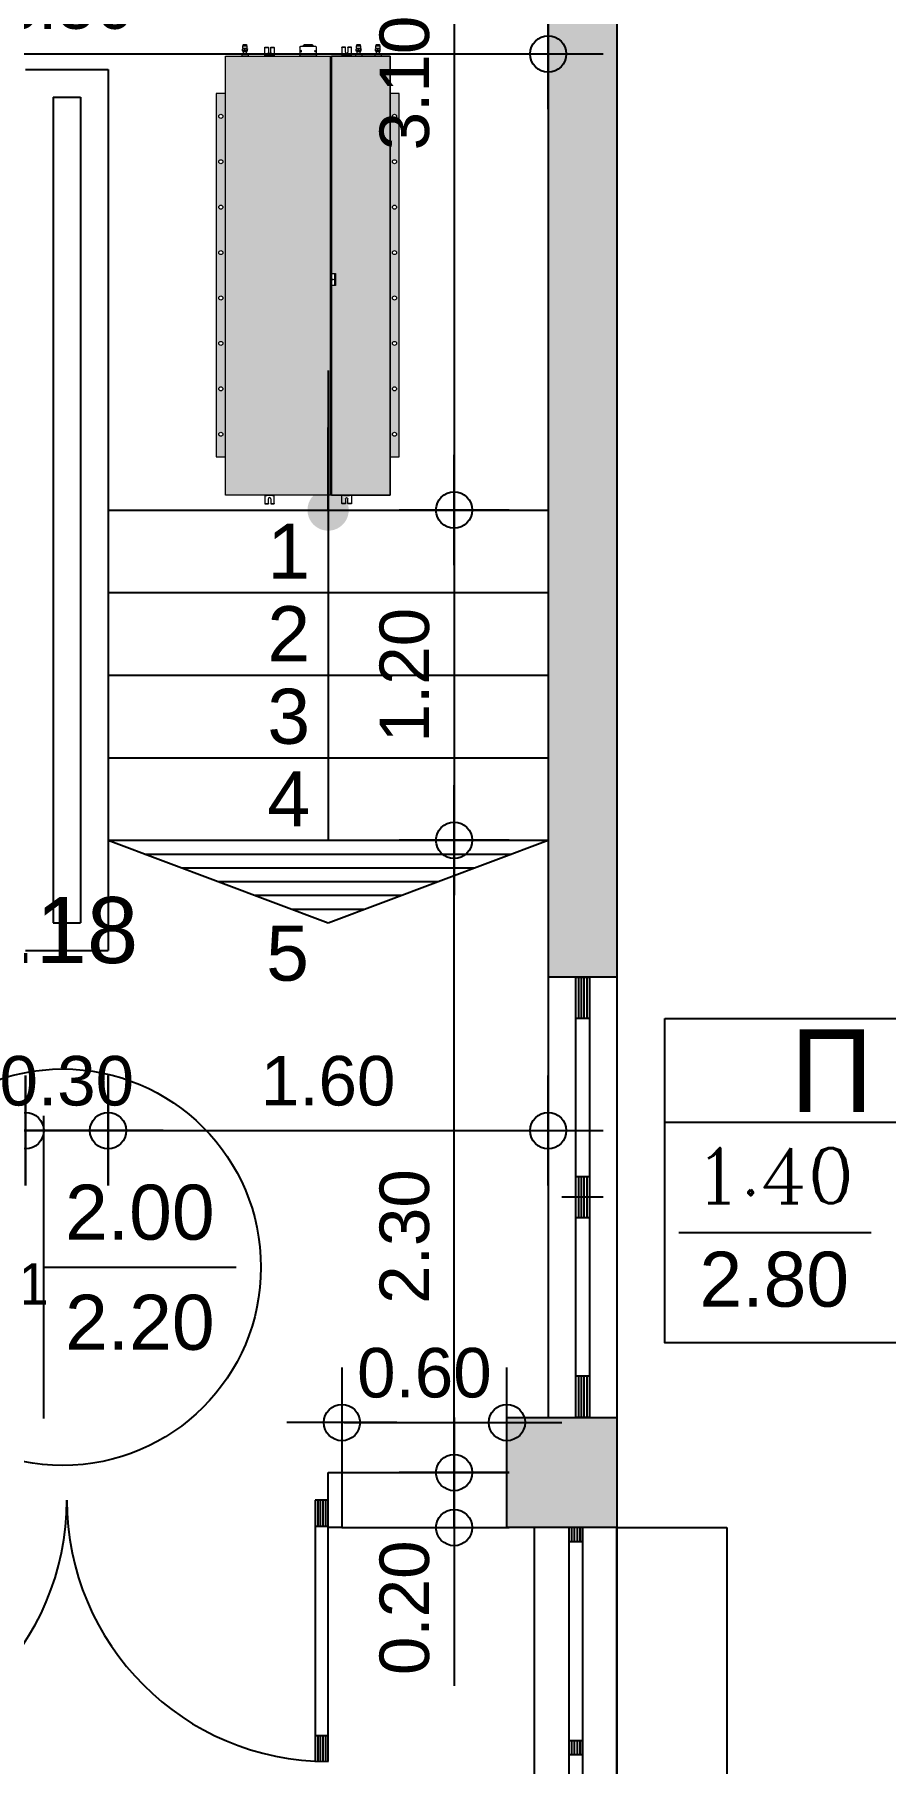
# Model space of a CAD drawing. Header units: metres. Extents: x 0 to 132, y -109 to 310.
# Drawn here: x 31.1 to 34.19, y 39.03 to 45.31 of the extents above; entities that cross this region are included whole.
import ezdxf
from ezdxf.enums import TextEntityAlignment as Align

# ---------------------------------------------------------------- set-up
doc = ezdxf.new("R2010")
doc.units = ezdxf.units.M
doc.header["$LTSCALE"] = 0.036
doc.layers.get('0').update_dxf_attribs({"color": 252})
doc.layers.get('Defpoints').update_dxf_attribs({"color": 252})
for name, color, linetype in [('arxitektonika', 254, 'Continuous'), ('DIMBLK', 252, 'Continuous'), ('electext', 20, 'Continuous'), ('Parathira', 252, 'Continuous')]:
    doc.layers.add(name, color=color, linetype=linetype)
doc.layers.add('axel', color=170, linetype='Continuous', lineweight=0)
doc.styles.add('COMU-N', font='arial.ttf')
doc.styles.get("Standard").update_dxf_attribs({"font": 'arial.ttf'})
doc.dimstyles.new('CADWDOT', dxfattribs={"dimscale": 0.1, "dimtxt": 1.8, "dimasz": 0.08, "dimexe": 2, "dimexo": 0, "dimgap": 0.09, "dimtad": 0, "dimrnd": 0.001, "dimzin": 0, "dimdsep": 46, "dimtxsty": 'Standard', "dimblk1": 'ARTDIM', "dimblk2": 'ARTDIM', "dimsah": 1, "dimcen": 0.09, "dimdle": 0.05, "dimse1": 1, "dimse2": 1, "dimadec": 0, "dimazin": 0, "dimtfac": 1, "dimtmove": 0, "dimatfit": 3, "dimldrblk": 'ARTDIM', "dimfxl": 2, "dimtvp": 0.9999, "dimtolj": 1, "dimtzin": 0, "dimarcsym": 0})

# ---------------------------------------------------------------- blocks, each defined once
blk = doc.blocks.new('ARTDIM')
at = {"layer": 'DIMBLK'}
for p, q in [((0, -24.9975), (0, 24.9975)), ((-24.9975, 0), (24.9975, 0))]:
    blk.add_line(p, q, dxfattribs=at)
blk.add_circle((0, 0), 8.25, dxfattribs=at)
blk = doc.blocks.new('*D200')
at = {"layer": 'arxitektonika', "color": 0, "lineweight": -2}
blk.add_line((29.4762, 45.2373), (32.9602, 45.2373), dxfattribs=at)
at = {"layer": 'Defpoints', "color": 0, "transparency": 16777216}
for p in [(29.4682, 45.8812), (32.9682, 45.8812), (32.9682, 45.2373)]:
    blk.add_point(p, dxfattribs=at)
at = {"layer": 'arxitektonika', "color": 0, "lineweight": -2, "xscale": 0.008, "yscale": 0.008, "zscale": 0.008, "rotation": 180}
blk.add_blockref('ARTDIM', (29.4682, 45.2373), dxfattribs=at)
at = {"layer": 'arxitektonika', "color": 0, "lineweight": -2, "xscale": 0.008, "yscale": 0.008, "zscale": 0.008}
blk.add_blockref('ARTDIM', (32.9682, 45.2373), dxfattribs=at)
at = {"layer": 'arxitektonika', "color": 0, "insert": (31.2182, 45.4173), "char_height": 0.18, "attachment_point": 5}
blk.add_mtext('\\A1;3.50', dxfattribs=at)
blk = doc.blocks.new('*D201')
at = {"layer": 'arxitektonika', "color": 0, "lineweight": -2}
blk.add_line((29.4762, 41.3254), (31.0602, 41.3254), dxfattribs=at)
at = {"layer": 'Defpoints', "color": 0, "transparency": 16777216}
for p in [(29.4682, 41.914), (31.0682, 41.914), (31.0682, 41.3254)]:
    blk.add_point(p, dxfattribs=at)
at = {"layer": 'arxitektonika', "color": 0, "lineweight": -2, "xscale": 0.008, "yscale": 0.008, "zscale": 0.008, "rotation": 180}
blk.add_blockref('ARTDIM', (29.4682, 41.3254), dxfattribs=at)
at = {"layer": 'arxitektonika', "color": 0, "lineweight": -2, "xscale": 0.008, "yscale": 0.008, "zscale": 0.008}
blk.add_blockref('ARTDIM', (31.0682, 41.3254), dxfattribs=at)
at = {"layer": 'arxitektonika', "color": 0, "insert": (30.2682, 41.5054), "char_height": 0.18, "attachment_point": 5}
blk.add_mtext('\\A1;1.60', dxfattribs=at)
blk = doc.blocks.new('*D202')
at = {"layer": 'arxitektonika', "color": 0, "lineweight": -2}
blk.add_line((31.0762, 41.3254), (31.3602, 41.3254), dxfattribs=at)
at = {"layer": 'Defpoints', "color": 0, "transparency": 16777216}
for p in [(31.0682, 42.4102), (31.3682, 42.4102), (31.3682, 41.3254)]:
    blk.add_point(p, dxfattribs=at)
at = {"layer": 'arxitektonika', "color": 0, "lineweight": -2, "xscale": 0.008, "yscale": 0.008, "zscale": 0.008, "rotation": 180}
blk.add_blockref('ARTDIM', (31.0682, 41.3254), dxfattribs=at)
at = {"layer": 'arxitektonika', "color": 0, "lineweight": -2, "xscale": 0.008, "yscale": 0.008, "zscale": 0.008}
blk.add_blockref('ARTDIM', (31.3682, 41.3254), dxfattribs=at)
at = {"layer": 'arxitektonika', "color": 0, "insert": (31.2182, 41.5054), "char_height": 0.18, "attachment_point": 5}
blk.add_mtext('\\A1;0.30', dxfattribs=at)
blk = doc.blocks.new('*D203')
at = {"layer": 'arxitektonika', "color": 0, "lineweight": -2}
blk.add_line((31.3762, 41.3254), (32.9602, 41.3254), dxfattribs=at)
at = {"layer": 'Defpoints', "color": 0, "transparency": 16777216}
for p in [(31.3682, 41.814), (32.9682, 41.814), (32.9682, 41.3254)]:
    blk.add_point(p, dxfattribs=at)
at = {"layer": 'arxitektonika', "color": 0, "lineweight": -2, "xscale": 0.008, "yscale": 0.008, "zscale": 0.008, "rotation": 180}
blk.add_blockref('ARTDIM', (31.3682, 41.3254), dxfattribs=at)
at = {"layer": 'arxitektonika', "color": 0, "lineweight": -2, "xscale": 0.008, "yscale": 0.008, "zscale": 0.008}
blk.add_blockref('ARTDIM', (32.9682, 41.3254), dxfattribs=at)
at = {"layer": 'arxitektonika', "color": 0, "insert": (32.1682, 41.5054), "char_height": 0.18, "attachment_point": 5}
blk.add_mtext('\\A1;1.60', dxfattribs=at)
blk = doc.blocks.new('*D207')
at = {"layer": 'arxitektonika', "color": 0, "lineweight": -2}
blk.add_line((32.6264, 46.675), (32.6264, 43.5883), dxfattribs=at)
at = {"layer": 'Defpoints', "color": 0, "transparency": 16777216}
for p in [(33.1239, 46.683), (32.6264, 43.5803), (33.1239, 43.5803)]:
    blk.add_point(p, dxfattribs=at)
at = {"layer": 'arxitektonika', "color": 0, "lineweight": -2, "xscale": 0.008, "yscale": 0.008, "zscale": 0.008}
for p, rotation in [((32.6264, 46.683), 90), ((32.6264, 43.5803), 270)]:
    blk.add_blockref('ARTDIM', p, dxfattribs=dict(at, rotation=rotation))
at = {"layer": 'arxitektonika', "color": 0, "insert": (32.4464, 45.1317), "char_height": 0.18, "attachment_point": 5, "rotation": 90}
blk.add_mtext('\\A1;3.10', dxfattribs=at)
blk = doc.blocks.new('*D208')
at = {"layer": 'arxitektonika', "color": 0, "lineweight": -2}
blk.add_line((32.6264, 43.5723), (32.6264, 42.3883), dxfattribs=at)
at = {"layer": 'Defpoints', "color": 0, "transparency": 16777216}
for p in [(33.1239, 43.5803), (32.6264, 42.3803), (33.1239, 42.3803)]:
    blk.add_point(p, dxfattribs=at)
at = {"layer": 'arxitektonika', "color": 0, "lineweight": -2, "xscale": 0.008, "yscale": 0.008, "zscale": 0.008}
for p, rotation in [((32.6264, 43.5803), 90), ((32.6264, 42.3803), 270)]:
    blk.add_blockref('ARTDIM', p, dxfattribs=dict(at, rotation=rotation))
at = {"layer": 'arxitektonika', "color": 0, "insert": (32.4464, 42.9803), "char_height": 0.18, "attachment_point": 5, "rotation": 90}
blk.add_mtext('\\A1;1.20', dxfattribs=at)
blk = doc.blocks.new('*D209')
at = {"layer": 'arxitektonika', "color": 0, "lineweight": -2}
blk.add_line((32.6264, 40.091), (32.6264, 42.3723), dxfattribs=at)
at = {"layer": 'Defpoints', "color": 0, "transparency": 16777216}
for p in [(32.6264, 42.3803), (32.8257, 42.3803), (32.8257, 40.083)]:
    blk.add_point(p, dxfattribs=at)
at = {"layer": 'arxitektonika', "color": 0, "lineweight": -2, "xscale": 0.008, "yscale": 0.008, "zscale": 0.008}
for p, rotation in [((32.6264, 42.3803), 90), ((32.6264, 40.083), 270)]:
    blk.add_blockref('ARTDIM', p, dxfattribs=dict(at, rotation=rotation))
at = {"layer": 'arxitektonika', "color": 0, "insert": (32.4464, 40.9406), "char_height": 0.18, "attachment_point": 5, "rotation": 90}
blk.add_mtext('\\A1;2.30', dxfattribs=at)
blk = doc.blocks.new('*D210')
at = {"layer": 'arxitektonika', "color": 0, "lineweight": -2}
for p, q in [((32.6264, 40.075), (32.6264, 39.891)), ((32.6264, 39.883), (32.6264, 39.3084))]:
    blk.add_line(p, q, dxfattribs=at)
at = {"layer": 'Defpoints', "color": 0, "transparency": 16777216}
for p in [(31.2182, 40.083), (31.2182, 39.883), (32.6264, 39.883)]:
    blk.add_point(p, dxfattribs=at)
at = {"layer": 'arxitektonika', "color": 0, "lineweight": -2, "xscale": 0.008, "yscale": 0.008, "zscale": 0.008}
for p, rotation in [((32.6264, 40.083), 90), ((32.6264, 39.883), 270)]:
    blk.add_blockref('ARTDIM', p, dxfattribs=dict(at, rotation=rotation))
at = {"layer": 'arxitektonika', "color": 0, "insert": (32.4464, 39.5917), "char_height": 0.18, "attachment_point": 5, "rotation": 90}
blk.add_mtext('\\A1;0.20', dxfattribs=at)
blk = doc.blocks.new('A$C11F247D9')
at = {"layer": 'Parathira'}
for p, q in [((-0.15, -1.6), (-0.15, 0)), ((-0.15, 0), (-0.1, 0)), ((-0.14, 0), (-0.14, -0.15)), ((-0.13, 0), (-0.13, -0.15)), ((-0.12, 0), (-0.12, -0.15)), ((-0.11, 0), (-0.11, -0.15)), ((-0.1, 0), (-0.1, -1.6)), ((-0.1, -0.15), (-0.15, -0.15)), ((-0.1, -0.725), (-0.15, -0.725)), ((-0.14, -0.725), (-0.14, -0.875)), ((-0.13, -0.725), (-0.13, -0.875)), ((-0.12, -0.725), (-0.12, -0.875)), ((-0.11, -0.725), (-0.11, -0.875)), ((-0.05, -0.8), (-0.2, -0.8)), ((-0.1, -0.875), (-0.15, -0.875)), ((-0.1, -1.45), (-0.15, -1.45)), ((-0.14, -1.45), (-0.14, -1.6)), ((-0.13, -1.45), (-0.13, -1.6)), ((-0.12, -1.45), (-0.12, -1.6)), ((-0.11, -1.45), (-0.11, -1.6)), ((-0.1, -1.6), (-0.15, -1.6))]:
    blk.add_line(p, q, dxfattribs=at)
blk = doc.blocks.new('A$C3D465094')
at = {"layer": 'Parathira'}
for p, q in [((0.175, 0), (0.175, -3.2)), ((0.225, 0), (0.175, 0)), ((0.175, 0), (0.175, -0.05)), ((0.185, 0), (0.185, -0.05)), ((0.195, 0), (0.195, -0.05)), ((0.205, 0), (0.205, -0.05)), ((0.215, 0), (0.215, -0.05)), ((0.225, 0), (0.225, -3.2)), ((0.225, -0.05), (0.225, 0)), ((0.175, -0.05), (0.225, -0.05)), ((0.225, -0.775), (0.175, -0.775)), ((0.175, -0.775), (0.175, -0.825)), ((0.185, -0.775), (0.185, -0.825)), ((0.195, -0.775), (0.195, -0.825)), ((0.205, -0.775), (0.205, -0.825)), ((0.215, -0.775), (0.215, -0.825)), ((0.225, -0.825), (0.225, -0.775)), ((0.175, -0.825), (0.225, -0.825)), ((0.225, -1.575), (0.175, -1.575)), ((0.175, -1.575), (0.175, -1.625)), ((0.175, -1.625), (0.225, -1.625)), ((0.185, -1.575), (0.185, -1.625)), ((0.195, -1.575), (0.195, -1.625)), ((0.205, -1.575), (0.205, -1.625)), ((0.215, -1.575), (0.215, -1.625)), ((0.225, -1.625), (0.225, -1.575)), ((0.225, -2.375), (0.175, -2.375)), ((0.175, -2.375), (0.175, -2.425)), ((0.185, -2.375), (0.185, -2.425)), ((0.195, -2.375), (0.195, -2.425)), ((0.205, -2.375), (0.205, -2.425)), ((0.215, -2.375), (0.215, -2.425)), ((0.225, -2.425), (0.225, -2.375)), ((0.175, -2.425), (0.225, -2.425)), ((0.225, -3.15), (0.175, -3.15)), ((0.175, -3.15), (0.175, -3.2)), ((0.175, -3.2), (0.225, -3.2)), ((0.185, -3.15), (0.185, -3.2)), ((0.195, -3.15), (0.195, -3.2)), ((0.205, -3.15), (0.205, -3.2)), ((0.215, -3.15), (0.215, -3.2)), ((0.225, -3.2), (0.225, -3.15))]:
    blk.add_line(p, q, dxfattribs=at)
blk = doc.blocks.new('A$C5CF07E2A')
at = {"layer": 'Parathira'}
for p, q in [((0.05, 0), (0, 0)), ((0.05, -0.2), (0.05, 0)), ((1.95, 0), (2, 0)), ((1.95, -0.2), (1.95, 0)), ((0.05, -1.05), (0.05, -0.1)), ((0.05, -0.1), (0.0975, -0.1)), ((0.0595, -0.1), (0.0595, -0.195)), ((0.069, -0.1), (0.069, -0.195)), ((0.0785, -0.1), (0.0785, -0.195)), ((0.088, -0.1), (0.088, -0.195)), ((0.0975, -0.1), (0.0975, -1.0488)), ((1.95, -0.1), (1.9025, -0.1)), ((1.9025, -0.1), (1.9025, -1.0488)), ((1.912, -0.1), (1.912, -0.195)), ((1.9215, -0.1), (1.9215, -0.195)), ((1.931, -0.1), (1.931, -0.195)), ((1.9405, -0.1), (1.9405, -0.195)), ((1.95, -1.05), (1.95, -0.1)), ((0, -0.2), (0.05, -0.2)), ((0.0975, -0.195), (0.05, -0.195)), ((1.9025, -0.195), (1.95, -0.195)), ((2, -0.2), (1.95, -0.2)), ((0.0975, -0.955), (0.05, -0.955)), ((0.0595, -0.955), (0.0595, -1.05)), ((0.069, -0.955), (0.069, -1.0498)), ((0.0785, -0.955), (0.0785, -1.0496)), ((0.088, -0.955), (0.088, -1.0492)), ((1.9025, -0.955), (1.95, -0.955)), ((1.912, -0.955), (1.912, -1.0492)), ((1.9215, -0.955), (1.9215, -1.0496)), ((1.931, -0.955), (1.931, -1.0498)), ((1.9405, -0.955), (1.9405, -1.05))]:
    blk.add_line(p, q, dxfattribs=at)
for centre, start, end in [((0.05, -0.1), 270, 0), ((1.95, -0.1), 180, 270)]:
    blk.add_arc(centre, 0.95, start, end, dxfattribs=at)
blk = doc.blocks.new('*D44')
at = {"layer": 'arxitektonika', "color": 0, "lineweight": -2}
blk.add_line((32.2262, 40.2645), (32.8102, 40.2645), dxfattribs=at)
at = {"layer": 'Defpoints', "color": 0, "transparency": 16777216}
for p in [(32.8182, 40.2645), (32.2182, 40.083), (32.8182, 40.083)]:
    blk.add_point(p, dxfattribs=at)
at = {"layer": 'arxitektonika', "color": 0, "lineweight": -2, "xscale": 0.008, "yscale": 0.008, "zscale": 0.008, "rotation": 180}
blk.add_blockref('ARTDIM', (32.2182, 40.2645), dxfattribs=at)
at = {"layer": 'arxitektonika', "color": 0, "lineweight": -2, "xscale": 0.008, "yscale": 0.008, "zscale": 0.008}
blk.add_blockref('ARTDIM', (32.8182, 40.2645), dxfattribs=at)
at = {"layer": 'arxitektonika', "color": 0, "insert": (32.5182, 40.4445), "char_height": 0.18, "attachment_point": 5}
blk.add_mtext('\\A1;0.60', dxfattribs=at)
blk = doc.blocks.new('A$C5A126718')
at = {"layer": 'axel'}
for p, q in [((-0.0317, 0.0343), (-0.0317, 0.0321)), ((-0.0301, 0.0343), (-0.0317, 0.0343)), ((-0.0317, 0.0321), (-0.0317, 0.0236)), ((-0.0317, 0.0321), (-0.0301, 0.0321)), ((-0.0317, 0.0236), (-0.0301, 0.0236)), ((-0.0317, 0.0236), (-0.0317, 0.0214)), ((-0.0301, 0.0214), (-0.0317, 0.0214)), ((-0.0301, 0.0129), (-0.0317, 0.0129)), ((-0.0317, 0.0129), (-0.0317, 0.0107)), ((-0.0317, 0.0107), (-0.0301, 0.0107)), ((-0.0317, 0.0107), (-0.0317, 0.0021)), ((-0.0317, 0.0021), (-0.0301, 0.0021)), ((-0.0317, 0.0021), (-0.0317, 0)), ((-0.0301, 0), (-0.0317, 0)), ((-0.0012, 0.0343), (-0.0301, 0.0343)), ((-0.0301, 0.0343), (-0.0301, 0.0321)), ((-0.0301, 0.0321), (-0.0301, 0.0236)), ((-0.0301, 0.0236), (-0.0301, 0.0214)), ((-0.0301, 0.0214), (-0.0131, 0.0214)), ((-0.0301, 0.0129), (-0.0301, 0.0107)), ((-0.0131, 0.0129), (-0.0301, 0.0129)), ((-0.0301, 0.0107), (-0.0301, 0.0021)), ((-0.0301, 0.0021), (-0.0301, 0)), ((-0.0301, 0), (-0.0012, 0)), ((-0.0012, 0.0343), (0, 0.0343)), ((-0.0012, 0.0343), (-0.0012, 0.033)), ((-0.0012, 0.033), (-0.0012, 0.03)), ((-0.0012, 0.03), (-0.0012, 0.0271)), ((-0.0012, 0.0271), (0, 0.0271)), ((-0.0012, 0.027), (-0.0012, 0.0271)), ((-0.0012, 0.0073), (-0.0012, 0.027)), ((-0.0012, 0.0071), (-0.0012, 0.0073)), ((-0.0012, 0.0071), (0, 0.0071)), ((-0.0012, 0.0071), (-0.0012, 0.0043)), ((-0.0012, 0.0043), (-0.0012, 0.0013)), ((-0.0012, 0.0013), (-0.0012, 0)), ((-0.0012, 0), (0, 0)), ((0.0004, 0.0271), (0.0004, 0.0343)), ((0.0004, 0.0271), (0.0004, 0.0343)), ((0.0004, 0.0211), (0.0004, 0.0271)), ((0.0004, 0.0211), (0.0004, 0.0271)), ((0.0004, 0.0207), (0.0004, 0.0211)), ((0.0004, 0.0207), (0.0004, 0.0211)), ((0.0004, 0.0186), (0.0004, 0.0207)), ((0.0004, 0.0186), (0.0004, 0.0207)), ((0.0004, 0.0157), (0.0004, 0.0186)), ((0.0004, 0.0157), (0.0004, 0.0186)), ((0.0004, 0.0136), (0.0004, 0.0157)), ((0.0004, 0.0136), (0.0004, 0.0157)), ((0.0004, 0.0132), (0.0004, 0.0136)), ((0.0004, 0.0132), (0.0004, 0.0136)), ((0.0004, 0.0071), (0.0004, 0.0132)), ((0.0004, 0.0071), (0.0004, 0.0132)), ((0.0004, 0), (0.0004, 0.0071)), ((0.0004, 0), (0.0004, 0.0071))]:
    blk.add_line(p, q, dxfattribs=at)
blk.add_arc((-0.0131, 0.0171), 0.00429, 270, 90, dxfattribs=at)
blk = doc.blocks.new('A$C3A54651E')
at = {"layer": 'axel'}
for p, q in [((0.0091, 0.0228), (0, 0.0228)), ((0, 0.0228), (0, 0)), ((0.0091, 0), (0, 0)), ((0.0091, 0), (0.0091, 0.0228)), ((0.0091, 0.0171), (0.0162, 0.0171)), ((0.0091, 0.0057), (0.0162, 0.0057)), ((0.0162, 0.019), (0.0166, 0.0193)), ((0.0162, 0.0038), (0.0162, 0.019)), ((0.0162, 0.0038), (0.0166, 0.0035)), ((0.0166, 0.0035), (0.0166, 0.0193)), ((0.0166, 0.0193), (0.0184, 0.0193)), ((0.0166, 0.0035), (0.0184, 0.0035)), ((0.0184, 0.02), (0.0184, 0.0199)), ((0.0184, 0.02), (0.0184, 0.02)), ((0.0184, 0.0199), (0.0184, 0.0193)), ((0.0184, 0.0193), (0.0184, 0.0153)), ((0.0184, 0.0153), (0.0184, 0.0067)), ((0.0184, 0.0067), (0.0184, 0.0035)), ((0.0184, 0.0035), (0.0184, 0.0028)), ((0.0184, 0.0028), (0.0184, 0.0028)), ((0.0191, 0.0202), (0.0254, 0.0202)), ((0.0191, 0.0197), (0.0254, 0.0197)), ((0.0191, 0.0109), (0.0254, 0.0109)), ((0.0191, 0.0026), (0.0254, 0.0026)), ((0.0262, 0.0199), (0.0262, 0.02)), ((0.0262, 0.02), (0.0262, 0.02)), ((0.0262, 0.0182), (0.0262, 0.0199)), ((0.0262, 0.0153), (0.0262, 0.0182)), ((0.0262, 0.0182), (0.0284, 0.0182)), ((0.0262, 0.0067), (0.0262, 0.0153)), ((0.0262, 0.0046), (0.0262, 0.0067)), ((0.0262, 0.0028), (0.0262, 0.0046)), ((0.0262, 0.0046), (0.0284, 0.0046)), ((0.0262, 0.0028), (0.0262, 0.0028)), ((0.0284, 0.0193), (0.037, 0.0193)), ((0.0284, 0.0182), (0.0284, 0.0193)), ((0.0284, 0.0046), (0.0284, 0.0182)), ((0.0284, 0.0035), (0.0284, 0.0046)), ((0.0284, 0.0035), (0.037, 0.0035)), ((0.037, 0.0035), (0.037, 0.0193)), ((0.0373, 0.019), (0.037, 0.0193)), ((0.0373, 0.0037), (0.037, 0.0035)), ((0.0373, 0.0182), (0.0373, 0.019)), ((0.0373, 0.0046), (0.0373, 0.0182)), ((0.0373, 0.0182), (0.0403, 0.0182)), ((0.0373, 0.0037), (0.0373, 0.0046)), ((0.0373, 0.0046), (0.0403, 0.0046)), ((0.0403, 0.0046), (0.0403, 0.0182)), ((0.0423, 0.0162), (0.0403, 0.0182)), ((0.0423, 0.0066), (0.0403, 0.0046)), ((0.0423, 0.0066), (0.0423, 0.0162))]:
    blk.add_line(p, q, dxfattribs=at)
for points in [[(0.0191, 0.0202, 0.004311), (0.019, 0.0202, 0.005535), (0.0188, 0.0202, 0.007292), (0.0187, 0.0201, 0.009929), (0.0186, 0.0201), (0.0186, 0.0201, 0.019665), (0.0185, 0.02, 0.032685), (0.0184, 0.02, 0.060642), (0.0184, 0.02), (0.0184, 0.02)], [(0.0184, 0.0199, 0.159929), (0.0184, 0.0199, 0.090191), (0.0184, 0.0199, 0.0462), (0.0184, 0.0199, 0.02623), (0.0185, 0.0198), (0.0186, 0.0198, 0.013719), (0.0187, 0.0198, 0.009481), (0.0188, 0.0198, 0.006867), (0.0189, 0.0197, 0.005151), (0.0191, 0.0197)], [(0.0191, 0.0197, 0.015295), (0.0188, 0.0186, 0.017604), (0.0186, 0.0175), (0.0185, 0.0169, 0.02245), (0.0184, 0.0158), (0.0184, 0.0153)], [(0.0184, 0.0153, 0.023182), (0.0184, 0.0142, 0.022013), (0.0186, 0.0131), (0.0187, 0.0125, 0.017076), (0.0189, 0.0114), (0.0191, 0.0109)], [(0.0191, 0.0109, 0.016103), (0.0188, 0.0098, 0.018613), (0.0186, 0.0088), (0.0185, 0.0083, 0.023826), (0.0184, 0.0072), (0.0184, 0.0067)], [(0.0184, 0.0067, 0.024647), (0.0184, 0.0057, 0.023359), (0.0186, 0.0046), (0.0187, 0.0041, 0.018023), (0.0189, 0.0031), (0.0191, 0.0026)], [(0.0191, 0.0026, -0.004311), (0.019, 0.0026, -0.005535), (0.0188, 0.0026, -0.007292), (0.0187, 0.0027, -0.009929), (0.0186, 0.0027), (0.0186, 0.0027, -0.019665), (0.0185, 0.0027, -0.032685), (0.0184, 0.0028, -0.060642), (0.0184, 0.0028), (0.0184, 0.0028)], [(0.0262, 0.02, 0.102242), (0.0262, 0.02, 0.051435), (0.0261, 0.02, 0.028507), (0.0261, 0.0201, 0.01755), (0.026, 0.0201), (0.0259, 0.0201, 0.009159), (0.0258, 0.0201, 0.006785), (0.0257, 0.0202, 0.005184), (0.0255, 0.0202), (0.0254, 0.0202)], [(0.0254, 0.0197, 0.004812), (0.0256, 0.0197, 0.00636), (0.0258, 0.0198, 0.008685), (0.0259, 0.0198, 0.012384), (0.026, 0.0198), (0.0261, 0.0198, 0.023143), (0.0261, 0.0199, 0.039656), (0.0262, 0.0199, 0.07579), (0.0262, 0.0199, 0.144125), (0.0262, 0.0199)], [(0.0262, 0.0153, 0.023214), (0.0262, 0.0164, 0.02204), (0.026, 0.0175), (0.0259, 0.018, 0.017046), (0.0256, 0.0191), (0.0254, 0.0197)], [(0.0254, 0.0109, 0.01528), (0.0258, 0.012, 0.017585), (0.026, 0.013), (0.0261, 0.0136, 0.022468), (0.0262, 0.0147), (0.0262, 0.0153)], [(0.0262, 0.0067, 0.024685), (0.0262, 0.0078, 0.023392), (0.026, 0.0088), (0.0259, 0.0093, 0.017988), (0.0256, 0.0103), (0.0254, 0.0109)], [(0.0254, 0.0026, 0.016073), (0.0258, 0.0036, 0.018575), (0.026, 0.0046), (0.0261, 0.0052, 0.023861), (0.0262, 0.0062), (0.0262, 0.0067)], [(0.0262, 0.0028, -0.102242), (0.0262, 0.0028, -0.051435), (0.0261, 0.0028, -0.028507), (0.0261, 0.0027, -0.01755), (0.026, 0.0027), (0.0259, 0.0027, -0.009159), (0.0258, 0.0026, -0.006785), (0.0257, 0.0026, -0.005184), (0.0255, 0.0026), (0.0254, 0.0026)]]:
    blk.add_lwpolyline(points, format="xyb", dxfattribs=at)
blk = doc.blocks.new('A$C531E15D6')
at = {"layer": 'axel'}
for p, q in [((-0.0003, 0.0241), (-0.0003, -0.0359)), ((-0.0003, 0.0241), (0.0009, 0.0241)), ((-0.0003, 0.0134), (0, 0.0134)), ((-0.0003, 0.0113), (0, 0.0113)), ((-0.0003, 0.0066), (-0.0003, 0.0031)), ((-0.0003, 0.0066), (-0.0003, 0.0031)), ((0, 0.0059), (-0.0003, 0.0059)), ((-0.0003, 0.0031), (-0.0003, -0.0276)), ((0.0021, 0.0241), (0, 0.022)), ((0, 0.0059), (0, 0.022)), ((0, -0.0059), (0, 0.0059)), ((0, -0.0059), (0, 0.0059)), ((0.0012, 0.0241), (0.0009, 0.0241)), ((0.0012, 0.0241), (0.0009, 0.0241)), ((0.0012, 0.0241), (0.0021, 0.0241)), ((0.0021, 0.0241), (0.0321, 0.0241)), ((0.0021, 0.0241), (0.0321, 0.0241)), ((0.0321, 0.0241), (0.0343, 0.022)), ((0.0343, 0.022), (0.0343, 0.0134)), ((0.0343, 0.022), (0.0343, 0.0134)), ((0.0343, 0.0134), (0.0343, -0.0251)), ((0.0343, 0.0134), (0.0343, -0.0251)), ((0.038, 0.0127), (0.0343, 0.0128)), ((0.0347, 0.0056), (0.0343, 0.0056)), ((0.0347, 0.0056), (0.0347, -0.0059)), ((0.0357, 0.0099), (0.0357, 0.0045)), ((0.04, 0.0099), (0.0357, 0.0099)), ((0.0357, 0.0045), (0.0357, 0.0038)), ((0.0357, 0.0045), (0.0357, 0.0038)), ((0.0357, 0.0038), (0.0357, -0.0059)), ((0.0357, 0.0038), (0.0357, -0.0059)), ((0.038, 0.0127), (0.038, 0.0099)), ((0.04, 0.0099), (0.04, -0.0059)), ((0, -0.0176), (-0.0003, -0.0176)), ((-0.0003, -0.023), (0, -0.023)), ((-0.0003, -0.0251), (0, -0.0251)), ((-0.0003, -0.0276), (-0.0003, -0.0312)), ((-0.0003, -0.0276), (-0.0003, -0.0312)), ((-0.0003, -0.0359), (0.0021, -0.0359)), ((0, -0.0176), (0, -0.0059)), ((0, -0.0176), (0, -0.0059)), ((0, -0.0337), (0, -0.0176)), ((0.0021, -0.0359), (0, -0.0337)), ((0.0321, -0.0359), (0.0021, -0.0359)), ((0.0321, -0.0359), (0.0021, -0.0359)), ((0.0343, -0.0337), (0.0321, -0.0359)), ((0.0347, -0.0173), (0.0343, -0.0173)), ((0.038, -0.0244), (0.0343, -0.0245)), ((0.0343, -0.0251), (0.0343, -0.0337)), ((0.0343, -0.0251), (0.0343, -0.0337)), ((0.0347, -0.0059), (0.0347, -0.0173)), ((0.0357, -0.0059), (0.0357, -0.0155)), ((0.0357, -0.0059), (0.0357, -0.0155)), ((0.0357, -0.0155), (0.0357, -0.0162)), ((0.0357, -0.0155), (0.0357, -0.0162)), ((0.0357, -0.0162), (0.0357, -0.0216)), ((0.04, -0.0216), (0.0357, -0.0216)), ((0.038, -0.0244), (0.038, -0.0216)), ((0.04, -0.0059), (0.04, -0.0216))]:
    blk.add_line(p, q, dxfattribs=at)
for centre, radius in [((0.0171, 0.0199), 0.00214), ((0.0171, 0.0199), 0.00111), ((0.0171, -0.0316), 0.00214), ((0.0171, -0.0316), 0.00111)]:
    blk.add_circle(centre, radius, dxfattribs=at)
for centre, radius, start, end in [((0.0321, 0.022), 0.00214, 0, 90), ((0.0346, 0.0045), 0.00107, 0, 89.54164), ((0.0321, -0.0337), 0.00214, 270, 0), ((0.0346, -0.0162), 0.00107, 270.45836, 0)]:
    blk.add_arc(centre, radius, start, end, dxfattribs=at)
blk = doc.blocks.new('FCU 10 KANALATO')
at = {"layer": 'axel'}
h = blk.add_hatch(color=211, dxfattribs=at)
h.paths.add_polyline_path([(47988.1338, 13560.164), (47988.1338, 13560.197), (47986.8138, 13560.197), (47986.8138, 13560.164)])
h.paths.add_polyline_path([(47987.5563, 13560.1878, -1), (47987.5563, 13560.1731, -1)], flags=16)
h.paths.add_polyline_path([(47987.3913, 13560.1731, -1), (47987.3913, 13560.1878, -1)], flags=16)
h.paths.add_polyline_path([(47987.7213, 13560.1878, -1), (47987.7213, 13560.1731, -1)], flags=16)
h.paths.add_polyline_path([(47987.2263, 13560.1731, -1), (47987.2263, 13560.1878, -1)], flags=16)
h.paths.add_polyline_path([(47987.8863, 13560.1878, -1), (47987.8863, 13560.1731, -1)], flags=16)
h.paths.add_polyline_path([(47987.0613, 13560.1731, -1), (47987.0613, 13560.1878, -1)], flags=16)
h.paths.add_polyline_path([(47988.0513, 13560.1878, -1), (47988.0513, 13560.1731, -1)], flags=16)
h.paths.add_polyline_path([(47986.8963, 13560.1731, -1), (47986.8963, 13560.1878, -1)], flags=16)
for color, points in [(150, [(47986.6743, 13560.1633), (47986.6743, 13560.0206), (47986.6751, 13560.0206), (47986.6751, 13560.0135), (47986.6751, 13560.0074), (47986.6751, 13560.007), (47986.6751, 13560.002), (47986.6751, 13559.9935), (47986.6751, 13559.9863), (47986.6743, 13559.9863), (47986.6743, 13559.782), (47987.7792, 13559.782), (47988.2671, 13559.782), (47988.2671, 13559.782), (47988.2704, 13559.782), (47988.2704, 13560.1633)]), (151, [(47988.2705, 13559.5646), (47988.2705, 13559.5982), (47988.2705, 13559.5982), (47988.2705, 13559.621), (47988.2705, 13559.621), (47988.2705, 13559.6682), (47988.2705, 13559.6682), (47988.2705, 13559.691), (47988.2705, 13559.691), (47988.2705, 13559.7061), (47988.2705, 13559.7061), (47988.2705, 13559.7132), (47988.2705, 13559.7193), (47988.2705, 13559.7196), (47988.2705, 13559.7246), (47988.2705, 13559.7332), (47988.2705, 13559.7403), (47988.2705, 13559.7403), (47988.2705, 13559.7785), (47987.4805, 13559.7785), (47987.4805, 13559.7638), (47987.4362, 13559.7638), (47987.4362, 13559.7785), (47986.6743, 13559.7785), (47986.6743, 13559.7403), (47986.6751, 13559.7403), (47986.6751, 13559.7332), (47986.6751, 13559.7271), (47986.6751, 13559.7218), (47986.6751, 13559.7193), (47986.6751, 13559.7132), (47986.6751, 13559.7061), (47986.6743, 13559.7061), (47986.6743, 13559.5646)])]:
    blk.add_hatch(color=color, dxfattribs=at).paths.add_polyline_path(points)
h = blk.add_hatch(color=211, dxfattribs=at)
h.paths.add_polyline_path([(47988.1338, 13559.5327), (47988.1338, 13559.5657), (47986.8138, 13559.5657), (47986.8138, 13559.5327)])
h.paths.add_polyline_path([(47987.5563, 13559.5565, -1), (47987.5563, 13559.5418, -1)], flags=16)
h.paths.add_polyline_path([(47987.3913, 13559.5418, -1), (47987.3913, 13559.5565, -1)], flags=16)
h.paths.add_polyline_path([(47987.7213, 13559.5565, -1), (47987.7213, 13559.5418, -1)], flags=16)
h.paths.add_polyline_path([(47987.2263, 13559.5418, -1), (47987.2263, 13559.5565, -1)], flags=16)
h.paths.add_polyline_path([(47987.8863, 13559.5565, -1), (47987.8863, 13559.5418, -1)], flags=16)
h.paths.add_polyline_path([(47987.0613, 13559.5418, -1), (47987.0613, 13559.5565, -1)], flags=16)
h.paths.add_polyline_path([(47988.0513, 13559.5565, -1), (47988.0513, 13559.5418, -1)], flags=16)
h.paths.add_polyline_path([(47986.8963, 13559.5418, -1), (47986.8963, 13559.5565, -1)], flags=16)
for p, q in [((47986.6743, 13559.782), (47987.7792, 13559.782)), ((47986.6743, 13559.7804), (47987.7792, 13559.7804)), ((47986.6743, 13559.78), (47987.7816, 13559.78)), ((47987.7349, 13559.7785), (47986.6743, 13559.7785)), ((47987.4362, 13559.7785), (47987.4362, 13559.78)), ((47987.4362, 13559.7638), (47987.4362, 13559.7785)), ((47987.4362, 13559.766), (47987.4805, 13559.766)), ((47987.4805, 13559.7638), (47987.4362, 13559.7638)), ((47987.4805, 13559.7785), (47987.4805, 13559.78)), ((47987.4805, 13559.7785), (47987.4805, 13559.7638)), ((47988.2705, 13559.7785), (47987.7329, 13559.7785)), ((47987.7792, 13559.782), (47988.2671, 13559.782)), ((47987.7792, 13559.7804), (47988.2705, 13559.7804)), ((47987.7792, 13559.78), (47988.2705, 13559.78))]:
    blk.add_line(p, q, dxfattribs=at)
at = {"layer": 'axel', "linetype": 'Continuous'}
for points in [[(47986.8138, 13560.164), (47988.1338, 13560.164), (47988.1338, 13560.197), (47986.8138, 13560.197)], [(47986.8138, 13559.5327), (47988.1338, 13559.5327), (47988.1338, 13559.5657), (47986.8138, 13559.5657)]]:
    blk.add_lwpolyline(points, close=True, dxfattribs=at)
at = {"layer": 'axel'}
for points in [[(47986.6743, 13560.1633), (47988.2704, 13560.1633), (47988.2704, 13559.782), (47986.6743, 13559.782)], [(47986.6743, 13560.1633), (47988.2705, 13560.1633), (47988.2705, 13559.5646), (47986.6743, 13559.5646)], [(47986.6743, 13559.5646), (47988.2705, 13559.5646), (47988.2705, 13559.7785), (47986.6743, 13559.7785)]]:
    blk.add_lwpolyline(points, close=True, dxfattribs=at)
at = {"layer": 'axel', "linetype": 'Continuous'}
for centre in [(47986.8963, 13560.1805), (47987.0613, 13560.1805), (47987.2263, 13560.1805), (47987.3913, 13560.1805), (47987.5563, 13560.1805), (47987.7213, 13560.1805), (47987.8863, 13560.1805), (47988.0513, 13560.1805), (47986.8963, 13559.5492), (47987.0613, 13559.5492), (47987.2263, 13559.5492), (47987.3913, 13559.5492), (47987.5563, 13559.5492), (47987.7213, 13559.5492), (47987.8863, 13559.5492), (47988.0513, 13559.5492)]:
    blk.add_circle(centre, 0.00739, dxfattribs=at)
at = {"layer": 'axel'}
blk.add_circle((47987.4583, 13559.7731), 0.00111, dxfattribs=at)
at = {"xscale": -1, "rotation": 180}
for name, p in [('A$C3A54651E', (47988.2705, 13560.1043)), ('A$C531E15D6', (47988.2708, 13559.8575)), ('A$C5A126718', (47986.6746, 13559.7403)), ('A$C3A54651E', (47988.2705, 13559.691)), ('A$C3A54651E', (47988.2705, 13559.621))]:
    blk.add_blockref(name, p, dxfattribs=at)
blk.add_blockref('A$C5A126718', (47986.6746, 13559.9863))
at = {"xscale": -1}
blk.add_blockref('A$C5A126718', (47988.271, 13559.9863), dxfattribs=at)
at = {"rotation": 180}
blk.add_blockref('A$C5A126718', (47988.271, 13559.7403), dxfattribs=at)

msp = doc.modelspace()

# ---------------------------------------------------------------- hatches: boundary and pattern name
at = {"layer": 'arxitektonika'}
for points in [[(32.9682, 46.883), (33.2182, 46.883), (33.2182, 41.883), (32.9682, 41.883)], [(32.8182, 39.883), (33.2182, 39.883), (33.2182, 40.283), (32.8182, 40.283)]]:
    msp.add_hatch(color=256, dxfattribs=at).paths.add_polyline_path(points)
h = msp.add_hatch(color=256, dxfattribs=at)
h.paths.add_polyline_path([(32.1682, 43.5803), (32.0932, 43.5803, 0.414214), (32.1682, 43.5053)])
h.paths.add_polyline_path([(32.2432, 43.5803), (32.1682, 43.5803), (32.1682, 43.5053, 0.414214)])
h.paths.add_polyline_path([(32.1682, 43.6553), (32.1682, 43.5803), (32.2432, 43.5803, 0.414214)])
h.paths.add_polyline_path([(32.1682, 43.6553, 0.414214), (32.0932, 43.5803), (32.1682, 43.5803)])

# ---------------------------------------------------------------- linework, layer by layer
for p, q in [((33.2182, 47.283), (33.2182, 41.883)), ((32.9682, 46.883), (32.9682, 41.883)), ((31.0682, 45.1803), (31.3682, 45.1803)), ((31.3682, 45.1803), (31.3682, 42.0803)), ((31.3682, 45.1303), (31.3682, 42.1303)), ((31.1682, 45.0803), (31.2682, 45.0803)), ((31.1682, 45.0803), (31.1682, 42.0803)), ((31.2682, 45.0803), (31.2682, 42.0803)), ((32.1682, 44.0878), (32.1682, 42.3803)), ((32.1682, 43.5803), (32.1682, 43.8803)), ((31.3682, 43.5803), (32.9682, 43.5803)), ((31.3682, 43.2803), (32.9682, 43.2803)), ((31.3682, 42.9803), (32.9682, 42.9803)), ((31.3682, 42.6803), (32.9682, 42.6803)), ((31.3682, 42.3803), (32.1682, 42.0803)), ((31.3682, 42.3803), (32.9682, 42.3803)), ((32.1682, 42.0803), (32.9682, 42.3803)), ((31.5015, 42.3303), (32.8348, 42.3303)), ((31.6348, 42.2803), (32.7015, 42.2803)), ((31.7682, 42.2303), (32.5682, 42.2303)), ((31.9015, 42.1803), (32.4348, 42.1803)), ((32.0348, 42.1303), (32.3015, 42.1303)), ((31.1682, 42.0803), (31.2182, 42.0803)), ((31.2182, 42.0803), (31.2682, 42.0803)), ((31.3682, 42.0803), (31.3682, 41.9803)), ((31.0682, 41.9803), (31.2182, 41.9803)), ((31.2182, 41.9803), (31.3682, 41.9803)), ((32.9682, 41.883), (32.9682, 40.283)), ((33.2182, 41.883), (32.9682, 41.883)), ((33.2182, 41.883), (33.2182, 40.283)), ((31.1337, 41.379), (31.1337, 40.279)), ((34.9177, 41.3549), (33.3927, 41.3549)), ((33.4427, 40.9549), (34.1427, 40.9549)), ((31.1337, 40.829), (31.8337, 40.829)), ((32.8182, 39.883), (32.8182, 40.283)), ((32.8182, 40.283), (33.2182, 40.283)), ((33.2182, 40.283), (33.2182, 39.883)), ((32.2182, 40.083), (32.8182, 40.083)), ((32.2182, 40.083), (32.2182, 39.883)), ((32.2182, 39.883), (32.8182, 39.883)), ((33.2182, 39.883), (32.8182, 39.883)), ((32.9182, 36.683), (32.9182, 39.883)), ((33.2182, 36.683), (33.2182, 39.883)), ((33.2182, 39.883), (33.6182, 39.883)), ((33.6182, 39.883), (33.6182, 36.683))]:
    msp.add_line(p, q, dxfattribs=at)
msp.add_lwpolyline([(22.0182, 47.283), (33.2182, 47.283), (33.2182, 32.883), (35.2182, 32.883), (35.2182, 33.083), (35.6182, 33.083), (40.8182, 27.783), (40.8182, 25.383), (55.1182, 25.383), (55.1182, 14.183), (11.4182, 14.183), (11.4182, 25.383), (22.0182, 25.383)], close=True, dxfattribs=at)
msp.add_lwpolyline([(33.3927, 41.7326), (34.9177, 41.7326), (34.9177, 40.5549), (33.3927, 40.5549), (33.3927, 41.7326)], dxfattribs=at)
msp.add_circle((31.2036, 40.829), 0.7203, dxfattribs=at)

# ---------------------------------------------------------------- block references
for name, p in [('A$C11F247D9', (33.2182, 41.883)), ('A$C5CF07E2A', (30.2182, 40.083)), ('A$C3D465094', (32.8682, 39.883))]:
    msp.add_blockref(name, p, dxfattribs=at)
at = {"layer": 'axel', "rotation": 89.99999999999997}
msp.add_blockref('FCU 10 KANALATO', (13591.9588, -47943.0406), dxfattribs=at)

# ---------------------------------------------------------------- texts
at = {"layer": 'arxitektonika', "linetype": 'ByBlock', "style": 'COMU-N'}
for s, p in [('1', (31.9474, 43.3309)), ('2', (31.9474, 43.0309)), ('3', (31.9474, 42.7309)), ('4', (31.9474, 42.4309)), ('5', (31.943, 41.8701))]:
    msp.add_text(s, height=0.2, dxfattribs=at).set_placement(p)
at = {"layer": 'arxitektonika', "style": 'COMU-N'}
for s, height, p in [('Π', 0.3, (33.8481, 41.393)), ('1', 0.15, (31.0361, 40.693))]:
    msp.add_text(s, height=height, dxfattribs=at).set_placement(p)
at = {"layer": 'arxitektonika', "linetype": 'ByBlock', "char_height": 0.2, "attachment_point": 5, "style": 'COMU-N'}
for s, insert in [('{\\Fcomplex.shx;1.40}', (33.7901, 41.1622)), ('2.80', (33.7901, 40.7841))]:
    msp.add_mtext(s, dxfattribs=dict(at, insert=insert))
at = {"layer": 'arxitektonika', "linetype": 'ByBlock', "style": 'COMU-N'}
for tag, text, p in [('2.00', '0.90', (31.4837, 40.929)), ('2.20', '2.20', (31.4837, 40.529))]:
    msp.add_attdef(tag, text=text, height=0.2, dxfattribs=at).set_placement(p, align=Align.CENTER)
at = {"layer": 'electext'}
msp.add_text('ΧΙ.18', height=0.24, dxfattribs=at).set_placement((30.695, 41.934))

# ---------------------------------------------------------------- dimensions: what is measured, and where the dimension line sits
at = {"layer": 'arxitektonika'}
for base, p1, p2, picture, middle in [((32.6264, 43.5803), (33.1239, 46.683), (33.1239, 43.5803), '*D207', (32.4464, 45.1317)), ((32.6264, 42.3803), (33.1239, 43.5803), (33.1239, 42.3803), '*D208', (32.4464, 42.9803)), ((32.6264, 39.883), (31.2182, 40.083), (31.2182, 39.883), '*D210', (32.4464, 39.5917))]:
    dim = msp.add_linear_dim(base=base, p1=p1, p2=p2, angle=90, dimstyle='CADWDOT', dxfattribs=at)
    dim.commit()
    dim.dimension.update_dxf_attribs({"geometry": picture, "text_midpoint": middle})
for base, p1, p2, picture, middle in [((32.9682, 45.2373), (29.4682, 45.8812), (32.9682, 45.8812), '*D200', (31.2182, 45.4173)), ((31.0682, 41.3254), (29.4682, 41.914), (31.0682, 41.914), '*D201', (30.2682, 41.5054)), ((32.9682, 41.3254), (31.3682, 41.814), (32.9682, 41.814), '*D203', (32.1682, 41.5054)), ((32.8182, 40.2645), (32.2182, 40.083), (32.8182, 40.083), '*D44', (32.5182, 40.4445))]:
    dim = msp.add_linear_dim(base=base, p1=p1, p2=p2, dimstyle='CADWDOT', dxfattribs=at)
    dim.commit()
    dim.dimension.update_dxf_attribs({"geometry": picture, "text_midpoint": middle})
dim = msp.add_linear_dim(base=(32.6264, 42.3803), p1=(32.8257, 40.083), p2=(32.8257, 42.3803), angle=90, dimstyle='CADWDOT', dxfattribs=at)
dim.commit()
dim.dimension.update_dxf_attribs({"geometry": '*D209', "text_midpoint": (32.6264, 40.9406), "dimtype": 160})
dim = msp.add_linear_dim(base=(31.3682, 41.3254), p1=(31.0682, 42.4102), p2=(31.3682, 42.4102), dimstyle='CADWDOT', dxfattribs=at)
dim.commit()
dim.dimension.update_dxf_attribs({"geometry": '*D202', "text_midpoint": (31.2182, 41.3254), "dimtype": 160})

doc.saveas('drawing.dxf')
